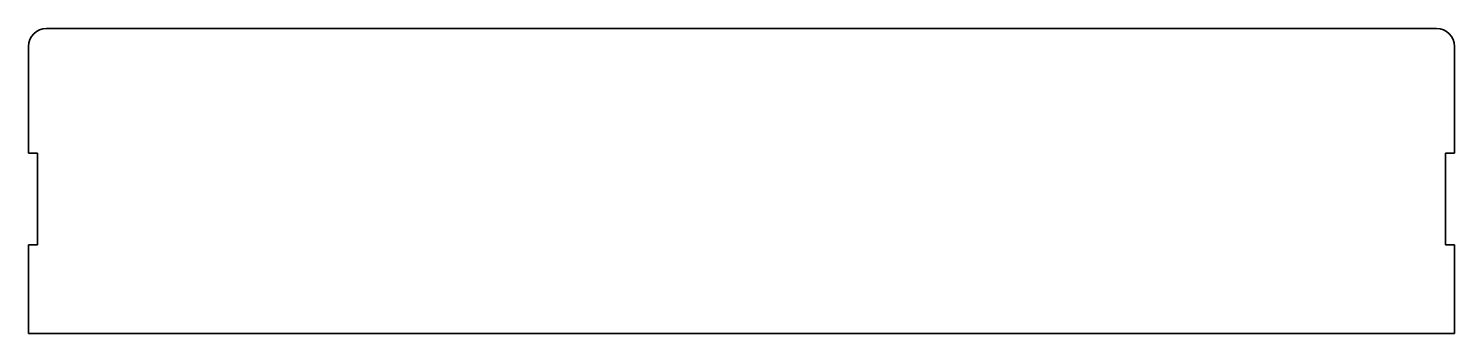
# Model space of a CAD drawing. Header units: inches. Extents: x 0 to 159, y 0 to 34.
import ezdxf

# ---------------------------------------------------------------- set-up
doc = ezdxf.new("R2010")
doc.units = ezdxf.units.IN
doc.header["$MEASUREMENT"] = 0
doc.layers.add('SIMUMAK Visible (ISO)', color=7, linetype='Continuous', lineweight=35)

# ---------------------------------------------------------------- blocks, each defined once
blk = doc.blocks.new('CDR-INJOY-30-TAPAFRO01_Sheet_1_CDR-INJOY-30-TAPAFRO01')
at = {"layer": 'SIMUMAK Visible (ISO)'}
for p, q in [((-77.5, 17), (77.5, 17)), ((-79.5, 3.1), (-79.5, 15)), ((79.5, 15), (79.5, 3.1)), ((-79.5, 3.1), (-78.5, 3.1)), ((-78.5, 3.1), (-78.5, -7.1)), ((78.5, 3.1), (79.5, 3.1)), ((78.5, -7.1), (78.5, 3.1)), ((-79.5, -17), (-79.5, -7.1)), ((-78.5, -7.1), (-79.5, -7.1)), ((79.5, -7.1), (78.5, -7.1)), ((79.5, -7.1), (79.5, -17)), ((79.5, -17), (-79.5, -17))]:
    blk.add_line(p, q, dxfattribs=at)
at = {"layer": 'SIMUMAK Visible (ISO)', "extrusion": (0, 0, -1)}
for centre, start, end in [((77.5, 15), 0, 90), ((-77.5, 15), 90, 180)]:
    blk.add_arc(centre, 2, start, end, dxfattribs=at)

msp = doc.modelspace()

# ---------------------------------------------------------------- block references
msp.add_blockref('CDR-INJOY-30-TAPAFRO01_Sheet_1_CDR-INJOY-30-TAPAFRO01', (79.5, 17))

doc.saveas('drawing.dxf')
